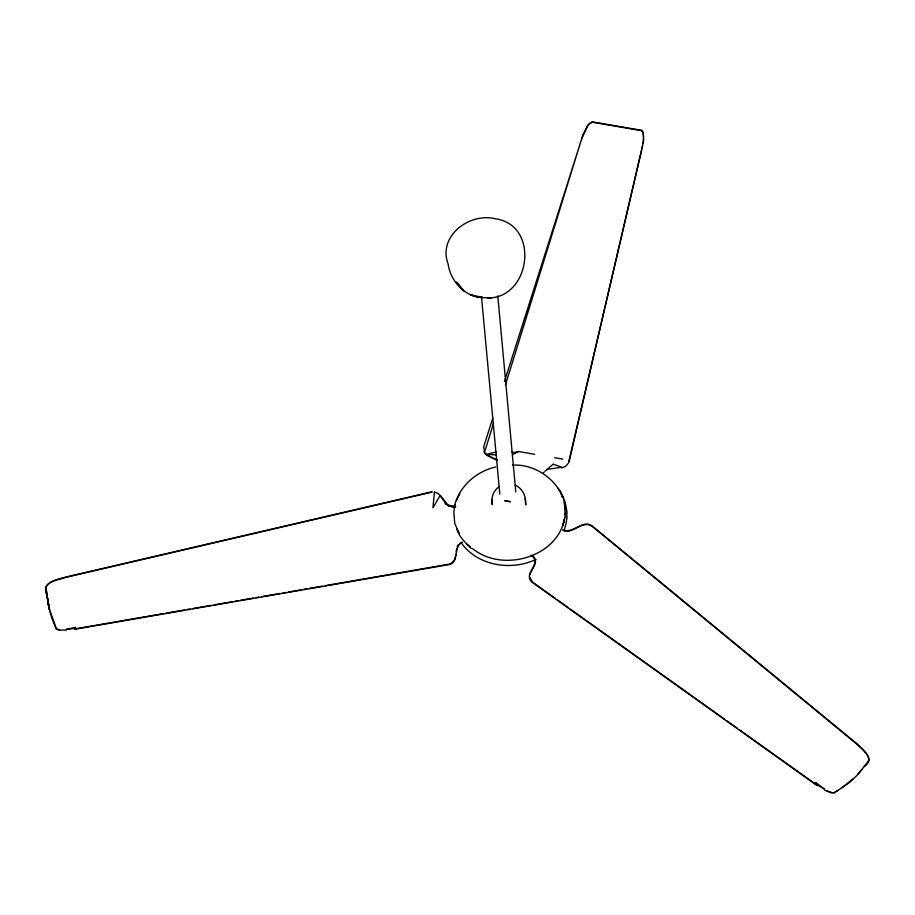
<?xml version="1.0" encoding="UTF-8"?>
<svg xmlns="http://www.w3.org/2000/svg" width="915" height="915" viewBox="0 0 915 915"><rect width="100%" height="100%" fill="white"/><g stroke="black" fill="none" stroke-linecap="round" stroke-linejoin="round"><path stroke-width="1.37" d="M492.236 499.373L492.236 504.668C490.875 497.703 493.334 490.326 499.51 486.528M565.138 514.768L564.349 501.82L565.138 508.877L564.727 502.678L562.611 496.147M564.155 529.934C576.393 497.314 545.523 463.184 512.434 465.129M643.451 138.497L643.016 143.3M565.218 513.567C562.199 556 503.57 574.025 472.609 548.634M455.83 554.627L454.858 559.431L451.941 562.679M456.219 551.802L456.596 548.977M454.927 504.737L453.829 511.519L454.709 523.334L459.227 533.468L456.951 529.19C459.319 537.094 465.586 542.95 471.374 548.497M642.021 148.722L642.582 145.954M562.919 525.633L564.338 519.457L562.531 526.377M569.004 462.178L643.645 140.864L643.359 132.606L641.735 130.342L592.199 121.844L588.219 124.612L582.695 135.18M568.684 462.018L641.689 150.106M46.082 587.144C49.273 580.556 59.178 579.778 65.514 577.434L431.972 492.11M454.103 507.665C458.175 487.34 475.811 471.385 495.747 466.993M493.528 423.302L484.641 451.987L483.669 446.817L492.773 418.235M505.389 385.066L582.855 135.168L504.462 381.498M529.682 574.826C532.13 568.158 539.61 561.341 532.564 555.828L533.502 556.549M582.066 138.005L587.373 126.419L589.546 123.605L592.188 122.198L641.644 130.673L643.073 132.789L643.405 136.472M456.413 500.654L457.98 497.245M457.088 546.907L458.381 544.974L457.626 545.912M568.238 463.31L566.065 465.952L561.901 468M458.507 496.113L459.89 493.963M864.218 766.644C875.529 758.89 862.685 749.911 856.966 744.227L592.909 526.971C583.152 518.611 573.453 534.806 563.034 530.151L565.333 530.837L563.091 530.128M861.861 769.526L857.835 774.113M543.293 473.009L544.059 472.186M852.746 779.157L841.811 787.849M544.905 471.191L546.93 469.944M460.028 543.384L462.052 542.183M834.023 792.642L837.968 790.366M512.491 454.641L518.485 451.507L534.589 454.275M462.201 542.492C452.376 546.735 460.337 564.017 447.241 564.91L74.984 629.234M449.757 563.834L450.901 563.308M536.041 559.374C511.245 571.257 477.207 565.905 461.011 542.492M496.49 451.884L486.872 454.286L496.445 454.949M518.485 451.507L514.024 452.582L511.462 451.575M448.51 564.258L324.962 585.692M454.583 506.979L455.784 506.761L448.716 505.904L445.102 502.964L446.657 504.657L440.149 495.713M74.939 628.902L163.43 613.61M166.233 613.13L184.498 609.973M187.312 609.481L190.114 609.001M192.928 608.509L211.182 605.353M213.996 604.872L232.25 601.715M235.064 601.224L237.877 600.743M240.679 600.251L253.329 598.067M256.131 597.587L258.945 597.095M261.747 596.614L280.013 593.458M282.827 592.977L285.629 592.485M288.442 592.005L301.081 589.82M303.894 589.329L306.697 588.848M309.51 588.356L322.149 586.172M431.972 491.767L65.468 577.136C57.462 579.55 41.301 581.849 46.539 593.949L46.036 589.672L48.975 607.96L51.8 618.117L56.192 628.994L59.223 630.069L66.383 630.092M454.549 506.601L447.881 505.034L440.424 495.484M487.443 297.935C530.654 298.862 540.41 224.896 495.244 218.754C469.532 212.314 437.587 236.116 448.098 263.909C450.386 280.928 464.683 296.998 482.525 297.535M482.88 297.501L470.55 294.87L478.545 297.341L491.309 297.97L488.496 297.81M59.292 629.726L56.902 629.165M554.719 457.729L562.759 459.101M832.181 792.699L826.954 790.823M563.24 529.808C573.408 534.269 582.123 519.091 592.142 525.919L857.195 743.987L863.497 749.957L867.74 755.413L869.25 759.896L858.064 774.365L849.429 782.554L834.148 792.973L830.614 792.653L824.575 790.045M487.764 455.796L497.394 460.611M488.004 455.453L497.669 460.302L496.536 459.719M515.282 485.27C523.06 488.53 526.194 496.948 525.748 504.908L525.084 498.503M555.359 598.421L532.244 581.906L529.625 576.827M557.67 600.08L568.112 607.526M570.422 609.184L724.646 719.224M726.968 720.871L737.41 728.317M739.72 729.976L817.415 785.413M817.209 785.688L532.004 582.169C524.112 575.146 536.053 567.517 535.081 559.82L535.275 561.353L533.845 557.601L530.906 555.085M466.97 544.311L470.356 546.907M485.327 453.474L486.94 454.915M486.746 455.201L483.932 451.873M557.898 488.187L561.33 493.368M56.433 628.742L50.119 611.266M49.753 609.905L47.923 601.258L49.216 607.48L48.175 602.505M47.477 598.124L48.301 603.145L46.539 591.616M46.859 594.361L47.534 599.005M46.047 586.755L46.574 591.982M481.542 297.352L499.807 494.066M497.794 295.934L515.774 491.938M566.454 510.456L566.454 513.326M566.454 516.472L566.454 519.308M434.442 492.064L432.932 507.802L440.126 495.473L437.725 493.276L434.442 492.064M75.465 627.381L74.904 628.456L66.326 629.326L75.465 627.381M553.266 464.225L546.884 469.441L561.81 467.199L553.266 464.225M815.803 782.542L814.819 783.251L824.312 789.096L815.803 782.542M453.36 507.001L452.182 507.299L453.348 507.024M569.073 530.952L566.579 530.975L569.073 530.952M510.181 501.706L504.966 500.791L510.181 501.706M449.757 506.384L447.687 505.332L449.757 506.384M463.596 290.787L456.802 282.266L463.596 290.787M560.392 491.527L560.037 490.726L562.531 497.405L560.392 491.527M49.433 609.539L47.649 601.395L49.433 609.539"/></g></svg>
